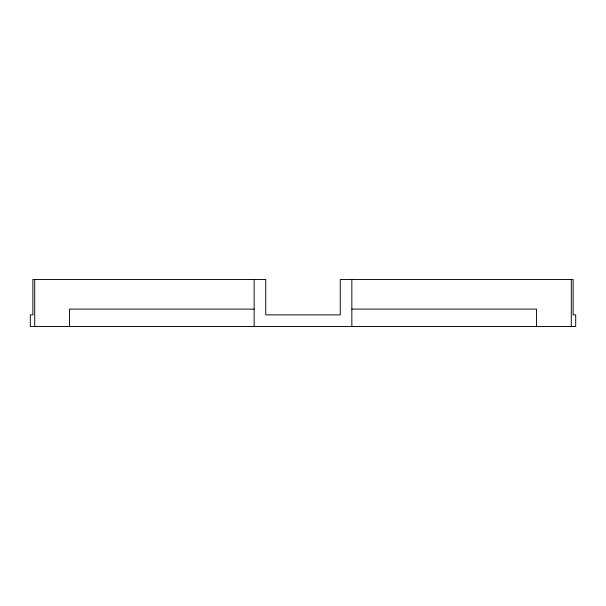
<?xml version="1.0" encoding="UTF-8"?>
<svg xmlns="http://www.w3.org/2000/svg" width="606" height="606" viewBox="0 0 606 606"><rect width="100%" height="100%" fill="white"/><g stroke="black" fill="none" stroke-linecap="round" stroke-linejoin="round"><path stroke-width="0.91" d="M254.156 309.098L69.501 309.098L69.501 326.46M351.844 309.098L536.499 309.098L536.499 326.46M571.284 279.54L571.284 326.46M351.844 279.54L351.844 326.46M254.156 279.54L254.156 326.46M34.716 279.54L34.716 326.46M265.731 279.54L32.868 279.54L32.868 314.885L30.3 314.885L30.3 326.46L575.7 326.46L575.7 314.885L573.132 314.885L573.132 279.54L340.269 279.54L340.269 314.885L265.731 314.885L265.731 279.54"/></g></svg>
